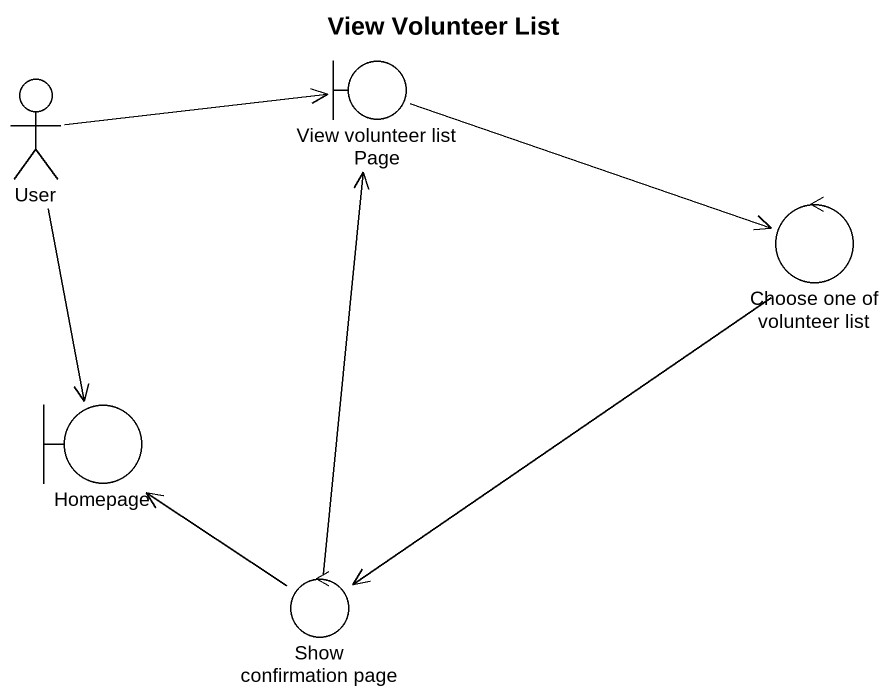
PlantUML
@startuml
title View Volunteer List
actor User
boundary "View volunteer list Page" as View_volunteer_list_Page
control "Choose one of volunteer list" as Choose_one_of_volunteer_list
boundary Homepage
control "Show confirmation page" as Show_confirmation_page
User -right-> View_volunteer_list_Page
User --> Homepage
View_volunteer_list_Page -right-> Choose_one_of_volunteer_list
Choose_one_of_volunteer_list --> Show_confirmation_page
Show_confirmation_page -up-> View_volunteer_list_Page
Show_confirmation_page -up-> Homepage
@enduml
